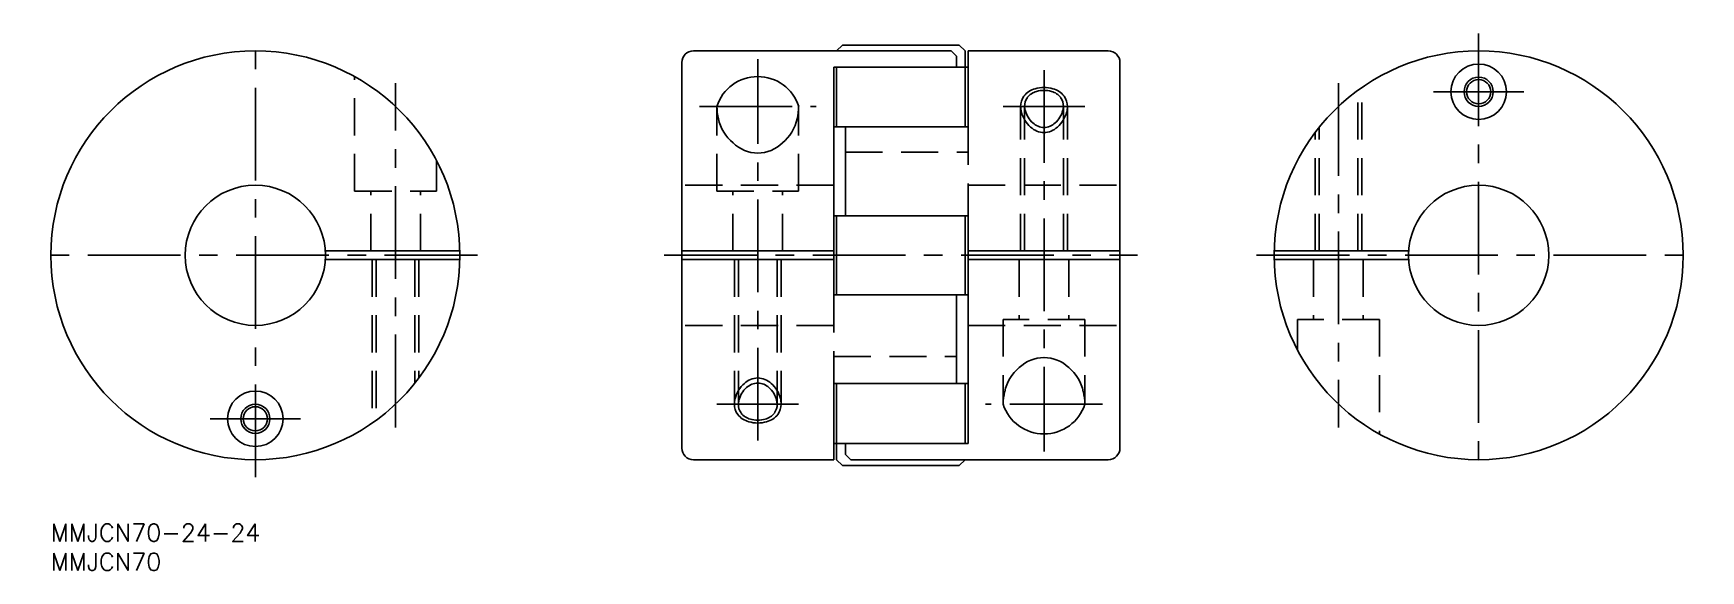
# Model space of a CAD drawing. Extents: x -3 to 282, y -8 to 84.
import ezdxf

# ---------------------------------------------------------------- set-up
doc = ezdxf.new("R2010")
doc.units = 0
doc.header["$LTSCALE"] = 0.5
doc.linetypes.add('CENTER', pattern=[50.8, 31.75, -6.35, 6.35, -6.35])
doc.linetypes.add('DASHED', pattern=[19.05, 12.7, -6.35])
for name, color, linetype in [('MSM_CENTER', 1, 'CENTER'), ('MSM_CONTINUOUS', 7, 'CONTINUOUS'), ('MSM_DASHED', 4, 'DASHED'), ('MSM_NARROW', 5, 'CONTINUOUS'), ('MSM_PART_NUMBER', 7, 'CONTINUOUS')]:
    doc.layers.add(name, color=color, linetype=linetype)
doc.styles.get("Standard").update_dxf_attribs({"font": 'txt.shx', "height": 3, "bigfont": 'bigfont.shx'})

# ---------------------------------------------------------------- blocks, each defined once
blk = doc.blocks.new('*U2')
at = {"layer": 'MSM_PART_NUMBER'}
blk.add_text('MMJCN70-24-24', height=3, dxfattribs=at).set_placement((0, -3))
blk = doc.blocks.new('*U3')
at = {"layer": 'MSM_PART_NUMBER'}
blk.add_text('MMJCN70', height=3, dxfattribs=at).set_placement((0, -8))

msp = doc.modelspace()

# ---------------------------------------------------------------- linework, layer by layer
at = {"layer": 'MSM_CENTER'}
for p, q in [((35, 8), (35, 84)), ((244.4, 84), (244.4, 8)), ((121, 14.28), (121, 79.59)), ((170, 77.72), (170, 12.41)), ((59, 16.54), (59, 75.46)), ((220.4, 75.46), (220.4, 16.54)), ((111, 71.48), (131, 71.48)), ((177, 71.48), (163, 71.48)), ((252.15, 74), (236.65, 74)), ((73, 46), (-3, 46)), ((105, 46), (186, 46)), ((206.4, 46), (282.4, 46)), ((114, 20.52), (128, 20.52)), ((180, 20.52), (160, 20.52)), ((27.25, 18), (42.75, 18))]:
    msp.add_line(p, q, dxfattribs=at)
at = {"layer": 'MSM_CONTINUOUS'}
for p, q in [((110, 81), (154.1, 81)), ((135.5, 82), (134.5, 81)), ((155.5, 82), (135.5, 82)), ((154.1, 81), (155, 80.1)), ((155, 78.2), (155, 80.1)), ((155.5, 82), (156.5, 81)), ((156.5, 81), (156.5, 67.98)), ((181, 81), (157, 81)), ((157, 67.83), (157, 81)), ((108, 13), (108, 79)), ((134, 78.2), (134, 39.1)), ((134, 78.2), (157, 78.2)), ((134.5, 78.2), (134.5, 67.98)), ((183, 79), (183, 13)), ((134, 67.98), (157, 67.98)), ((136, 67.98), (136, 52.75)), ((134, 52.75), (157, 52.75)), ((134.5, 52.75), (134.5, 39.1)), ((156.5, 52.6), (156.5, 39.25)), ((157, 52.6), (157, 13.8)), ((46.98, 46.75), (69.99, 46.75)), ((134, 46.75), (108, 46.75)), ((157, 46.75), (183, 46.75)), ((232.42, 46.75), (209.41, 46.75)), ((46.98, 45.25), (69.99, 45.25)), ((134, 45.25), (108, 45.25)), ((157, 45.25), (183, 45.25)), ((232.42, 45.25), (209.41, 45.25)), ((134, 39.25), (157, 39.25)), ((155, 24.02), (155, 39.25)), ((134, 11), (134, 24.21)), ((134, 24.02), (157, 24.02)), ((134.5, 11), (134.5, 24.02)), ((156.5, 24.02), (156.5, 13.8)), ((134, 13.8), (157, 13.8)), ((136, 11.9), (136, 13.8)), ((136, 11.9), (136.93, 10.97)), ((110, 11), (134, 11)), ((135.5, 10), (134.5, 11)), ((135.5, 10), (155.5, 10)), ((181, 11), (136.95, 11)), ((155.5, 10), (156.5, 11))]:
    msp.add_line(p, q, dxfattribs=at)
for centre, radius in [((35, 46), 35), ((244.4, 46), 35), ((244.4, 74), 4.75), ((244.4, 74), 2.07), ((35, 46), 12), ((244.4, 46), 12), ((35, 18), 4.75), ((35, 18), 2.07)]:
    msp.add_circle(centre, radius, dxfattribs=at)
for centre, radius, start, end in [((110, 79), 2, 90, 180), ((181, 79), 2, 0, 90), ((121, 69.25), 7.35, 17.6489, 162.3511), ((169.97, 70), 4.24, 89.6499, 106.9703), ((170.03, 70), 4.24, 73.0297, 90.3501), ((123.88, 71.65), 9.88, 181.0278, 193.2598), ((118.12, 71.65), 9.88, 346.7402, 358.9722), ((169.09, 71.57), 2.41, 143.5201, 182.2951), ((170.28, 71.66), 3.61, 182.9625, 193.4909), ((169.47, 71.21), 2.94, 104.4972, 142.3176), ((170.53, 71.21), 2.94, 37.6824, 75.5028), ((170.91, 71.57), 2.41, 357.7049, 36.4799), ((169.72, 71.66), 3.61, 346.5091, 357.0375), ((121.42, 70.86), 7.3, 191.6784, 230.4846), ((120.58, 70.86), 7.3, 309.5154, 348.3216), ((170.88, 71.84), 4.23, 193.9227, 228.8665), ((170.1, 70.85), 2.98, 227.5182, 267.999), ((169.9, 70.85), 2.98, 272.001, 312.4818), ((169.12, 71.84), 4.23, 311.1335, 346.0773), ((121, 69.54), 6.03, 225.5263, 270.0443), ((121, 69.54), 6.03, 269.9557, 314.4737), ((170.42, 21.14), 7.3, 129.5154, 168.3216), ((170, 22.46), 6.03, 89.9557, 134.4737), ((170, 22.46), 6.03, 45.5263, 90.0443), ((169.58, 21.14), 7.3, 11.6784, 50.4846), ((121.88, 20.16), 4.23, 131.1335, 166.0773), ((121.1, 21.15), 2.98, 92.001, 132.4818), ((120.9, 21.15), 2.98, 47.5182, 87.999), ((120.12, 20.16), 4.23, 13.9227, 48.8665), ((120.09, 20.43), 2.41, 177.7049, 216.4799), ((121.28, 20.34), 3.61, 166.5091, 177.0375), ((121.91, 20.43), 2.41, 323.5201, 2.2951), ((120.72, 20.34), 3.61, 2.9625, 13.4909), ((172.88, 20.35), 9.88, 166.7402, 178.9722), ((170, 22.75), 7.35, 197.6489, 342.3511), ((167.12, 20.35), 9.88, 1.0278, 13.2598), ((120.47, 20.79), 2.94, 217.6824, 255.5028), ((120.97, 22), 4.24, 253.0297, 270.3501), ((121.03, 22), 4.24, 269.6499, 286.9703), ((121.53, 20.79), 2.94, 284.4972, 322.3176), ((110, 13), 2, 180, 270), ((181, 13), 2, 270, 0)]:
    msp.add_arc(centre, radius, start, end, dxfattribs=at)
at = {"layer": 'MSM_DASHED'}
for p, q in [((52, 57), (52, 76.59)), ((223.72, 46.75), (223.72, 74.24)), ((224.4, 46.75), (224.4, 74.72)), ((114, 57), (114, 71.48)), ((128, 57), (128, 71.48)), ((166, 46.75), (166, 71.48)), ((166.68, 46.75), (166.68, 71.48)), ((173.32, 46.75), (173.32, 71.48)), ((174, 46.75), (174, 71.48)), ((157, 67.83), (157, 52.6)), ((216.4, 46.75), (216.4, 67)), ((217.08, 46.75), (217.08, 67.87)), ((136, 63.65), (157, 63.65)), ((66, 57), (66, 62.25)), ((134, 58), (108, 58)), ((157, 58), (183, 58)), ((52, 57), (66, 57)), ((54.75, 46.75), (54.75, 57)), ((63.25, 46.75), (63.25, 57)), ((114, 57), (128, 57)), ((116.75, 46.75), (116.75, 57)), ((125.25, 46.75), (125.25, 57)), ((55, 45.25), (55, 17.28)), ((55.68, 45.25), (55.68, 17.76)), ((62.32, 45.25), (62.32, 24.13)), ((63, 45.25), (63, 25)), ((117, 45.25), (117, 20.52)), ((117.68, 45.25), (117.68, 20.52)), ((124.32, 45.25), (124.32, 20.52)), ((125, 45.25), (125, 20.52)), ((165.75, 45.25), (165.75, 35)), ((174.25, 45.25), (174.25, 35)), ((216.15, 45.25), (216.15, 35)), ((224.65, 45.25), (224.65, 35)), ((134, 39.1), (134, 24.21)), ((177, 35), (163, 35)), ((163, 35), (163, 20.52)), ((177, 35), (177, 20.52)), ((213.4, 35), (213.4, 29.75)), ((227.4, 35), (213.4, 35)), ((227.4, 35), (227.4, 15.41)), ((134, 34), (108, 34)), ((157, 34), (183, 34)), ((134, 28.65), (155, 28.65))]:
    msp.add_line(p, q, dxfattribs=at)
at = {"layer": 'MSM_NARROW'}
for centre in [(244.4, 74), (35, 18)]:
    msp.add_circle(centre, 2.5, dxfattribs=at)
for centre, radius, start, end in [((169.37, 71.08), 3.54, 104.4972, 142.3176), ((169.97, 69.62), 5.1, 89.6499, 106.9703), ((170.03, 69.62), 5.1, 73.0297, 90.3501), ((170.63, 71.08), 3.54, 37.6824, 75.5028), ((168.88, 71.52), 2.88, 143.4552, 180.9127), ((169.95, 71.49), 3.95, 180.2076, 193.7956), ((171.12, 71.52), 2.88, 359.0873, 36.5448), ((170.05, 71.49), 3.95, 346.2044, 359.7924), ((171.06, 71.77), 5.09, 193.9227, 228.8665), ((168.94, 71.77), 5.09, 311.1335, 346.0773), ((170.13, 70.58), 3.58, 227.5182, 267.999), ((169.87, 70.58), 3.58, 272.001, 312.4818), ((122.06, 20.23), 5.09, 131.1335, 166.0773), ((121.13, 21.42), 3.58, 92.001, 132.4818), ((120.87, 21.42), 3.58, 47.5182, 87.999), ((119.94, 20.23), 5.09, 13.9227, 48.8665), ((120.95, 20.51), 3.95, 166.2044, 179.7924), ((119.88, 20.48), 2.88, 179.0873, 216.5448), ((122.12, 20.48), 2.88, 323.4552, 0.9127), ((121.05, 20.51), 3.95, 0.2076, 13.7956), ((120.37, 20.92), 3.54, 217.6824, 255.5028), ((120.97, 22.38), 5.1, 253.0297, 270.3501), ((121.03, 22.38), 5.1, 269.6499, 286.9703), ((121.63, 20.92), 3.54, 284.4972, 322.3176)]:
    msp.add_arc(centre, radius, start, end, dxfattribs=at)

# ---------------------------------------------------------------- block references
at = {"layer": 'MSM_CONTINUOUS'}
for name in ['*U2', '*U3']:
    msp.add_blockref(name, (0, 0), dxfattribs=at)

doc.saveas('drawing.dxf')
